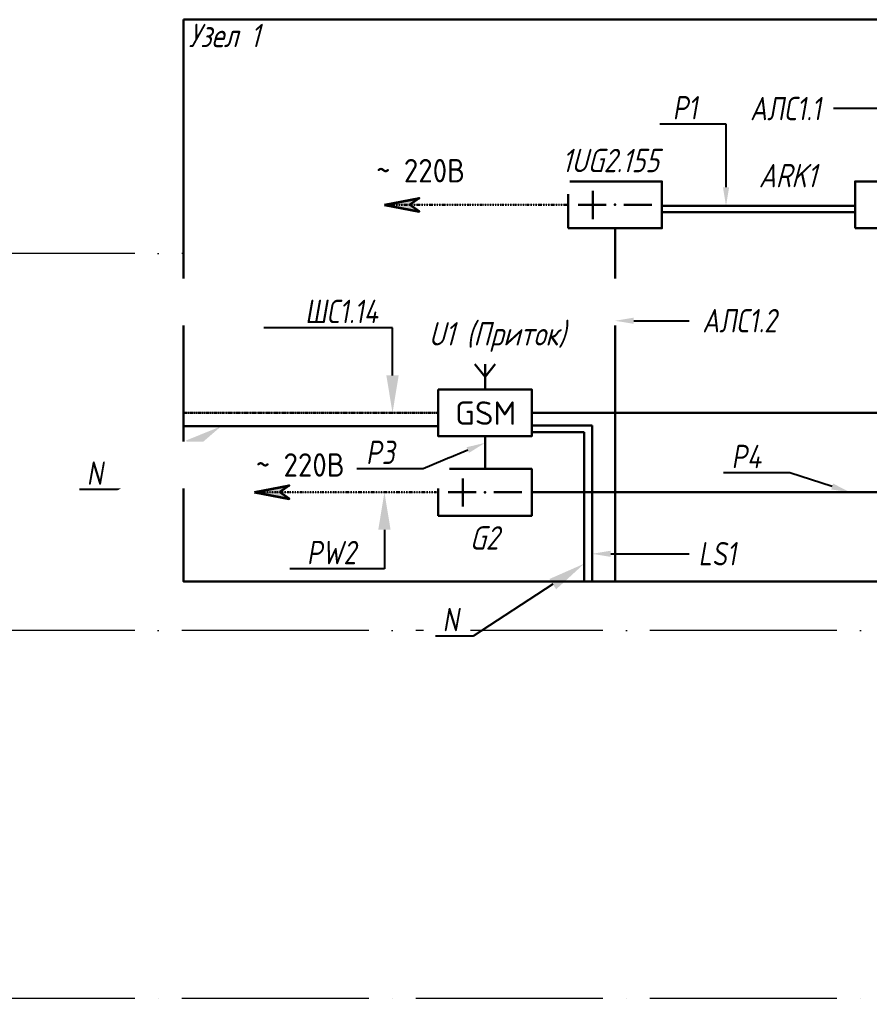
# Model space of a CAD drawing. Header units: millimetres. Extents: x -259793 to 1187961, y -549744 to 43070.
# Drawn here: x -60181 to -51103, y -774 to 9686 of the extents above; entities that cross this region are included whole.
import ezdxf
from ezdxf import colors
from ezdxf.entities.mleader import LeaderData, LeaderLine
from ezdxf.enums import TextEntityAlignment as Align
from ezdxf.math import Vec2, Vec3

# ---------------------------------------------------------------- set-up
doc = ezdxf.new("R2010")
doc.units = ezdxf.units.MM
for name, pattern in [('ADSK_Линия сетки', [25, 20, -2.5, 0, -2.5]), ('штриховаяX2', [1.5, 1, -0.5]), ('штрихпунктирная', [1, 0.5, -0.25, 0, -0.25])]:
    doc.linetypes.add(name, pattern=pattern)
for name, color, linetype, lineweight in [('RC-Выноски', 7, 'Continuous', 0), ('RC-Источники_электропитания', 3, 'Continuous', 30), ('RC-Линии_связи-Адресные', 5, 'Continuous', 30), ('RC-Линии_связи-Питание_12-24В', 3, 'Continuous', 30), ('RC-Линии_связи-Шлейфы_сигнальные', 5, 'штриховаяX2', 30), ('RC-Приборы_управления_и_блоки_индикации', 5, 'Continuous', 30), ('RC-Прочее_оборудование', 5, 'Continuous', 30), ('Оси', 252, 'Continuous', 9)]:
    doc.layers.add(name, color=color, linetype=linetype, lineweight=lineweight)
for name, color, linetype in [('RC-Позиционные_обозначения', 7, 'Continuous'), ('СС', 4, 'Continuous'), ('Стены', 194, 'Continuous'), ('флажки', 7, 'Continuous')]:
    doc.layers.add(name, color=color, linetype=linetype)
doc.styles.add('ISOCPEUR', font='isocpeur.ttf', dxfattribs={"width": 0.9, "height": 350})
doc.styles.add('RubezhCAD', font='', dxfattribs={"oblique": 10})
doc.styles.get("Standard").update_dxf_attribs({"font": ''})
doc.styles.get('RubezhCAD').set_extended_font_data('GOST type A')
doc.styles.get('Standard').set_extended_font_data('GOST type B')

# ---------------------------------------------------------------- blocks, each defined once
blk = doc.blocks.new('RC-UGO-PPK-01')
blk.add_wipeout([(5, -2.5), (5, 2.5), (-5, 2.5), (-5, -2.5)]).dxf.layer = 'RC-Приборы_управления_и_блоки_индикации'
blk.add_wipeout([(-5, -2.5), (-5, 2.5), (5, 2.5), (5, -2.5)]).dxf.layer = 'RC-Приборы_управления_и_блоки_индикации'
at = {"layer": 'RC-Приборы_управления_и_блоки_индикации'}
h = blk.add_hatch(color=256, dxfattribs=at)
h.dxf.hatch_style = 1
h.paths.add_polyline_path([(5, -2.5), (5, 0), (0, 0), (0, -2.5)])
blk.add_lwpolyline([(-5, -2.5), (5, -2.5), (5, 2.5), (-5, 2.5)], close=True, dxfattribs=at)
for points in [[(5, 0), (0, 0), (0, -2.5)], [(0, 0), (5, 0)]]:
    blk.add_lwpolyline(points, dxfattribs=at)
blk.add_attdef('PSTN', text='', height=1.5, dxfattribs=at).set_placement((5, 2.5), align=Align.BOTTOM_CENTER)
blk = doc.blocks.new('RC-UGO-IP12-03')
at = {"layer": 'RC-Источники_электропитания'}
blk.add_attdef('PSTN', text='', height=2.5, dxfattribs=at).set_placement((6.11, 2.42), align=Align.BOTTOM_CENTER)
blk.add_wipeout([(5, -2.5), (5, 2.5), (-5, 2.5), (-5, -2.5)]).dxf.layer = 'RC-Источники_электропитания'
blk.add_wipeout([(-5, -2.5), (-5, 2.5), (5, 2.5), (5, -2.5)]).dxf.layer = 'RC-Источники_электропитания'
blk.add_lwpolyline([(-5, -2.5), (5, -2.5), (5, 2.5), (-5, 2.5)], close=True, dxfattribs=at)
for points in [[(-2.37, -1.52), (-2.37, 1.48)], [(-3.94, 0), (-0.94, 0)], [(0.94, 0), (3.94, 0)]]:
    blk.add_lwpolyline(points, dxfattribs=at)
blk.add_point((0, 0), dxfattribs=at)
blk = doc.blocks.new('RC-UGO-UPI-02')
at = {"layer": 'RC-Прочее_оборудование'}
for q in [(-1.1, 5.22), (1.1, 5.22)]:
    blk.add_line((0, 3.86), q, dxfattribs=at)
blk.add_attdef('PSTN', text='', height=2.5, dxfattribs=at).set_placement((2.87, 2.8), align=Align.BOTTOM_LEFT)
blk.add_wipeout([(4.99, -2.5), (4.99, 2.5), (-4.99, 2.5), (-4.99, -2.5)]).dxf.layer = 'RC-Прочее_оборудование'
blk.add_wipeout([(-4.99, -2.5), (-4.99, 2.5), (4.99, 2.5), (4.99, -2.5)]).dxf.layer = 'RC-Прочее_оборудование'
blk.add_line((0, 2.5), (0, 5.22), dxfattribs=at)
blk.add_lwpolyline([(-4.99, 2.5), (4.99, 2.5), (4.99, -2.5), (-4.99, -2.5), (-4.99, 2.5)], close=True, dxfattribs=at)
blk.add_point((0, 0), dxfattribs=at)
at = {"layer": 'RC-Прочее_оборудование', "ltscale": 100, "style": 'ISOCPEUR'}
blk.add_text('GSM', height=2.5, dxfattribs=at).set_placement((0.07, -0.02), align=Align.MIDDLE)
blk = doc.blocks.new('1 этаж')
at = {"layer": 'Оси', "color": 251, "linetype": 'ADSK_Линия сетки', "ltscale": 100, "true_color": 0x636466}
for p, q in [((-26448, 7186), (-72528, 7186)), ((-26448, 3156), (-72528, 3156)), ((-26448, -774), (-72528, -774))]:
    blk.add_line(p, q, dxfattribs=at)

msp = doc.modelspace()

# ---------------------------------------------------------------- block references
msp.add_blockref('1 этаж', (0, 0))

# ---------------------------------------------------------------- next in the draw order: wipeouts: each hides what was drawn before it
msp.add_wipeout([(-58431.46865, 9685.72735), (-43328.10623, 9685.72735), (-43328.10623, 3681.41876), (-58431.46865, 3681.41876)]).dxf.layer = 'Стены'

# ---------------------------------------------------------------- next in the draw order: linework, layer by layer
at = {"layer": 'RC-Линии_связи-Адресные', "ltscale": 100}
for p, q in [((-53819.78403, 7706.26841), (-53819.78403, 6182.74024)), ((-53819.78403, 7706.26841), (-53319.78403, 7595.42412)), ((-53319.78403, 7628.29223), (-51255.12023, 7628.29223)), ((-53819.78403, 5932.74024), (-53819.78403, 6182.74024)), ((-53819.78403, 5932.74024), (-53819.78403, 3681.41876))]:
    msp.add_line(p, q, dxfattribs=at)
at = {"layer": 'RC-Линии_связи-Адресные'}
msp.add_line((-54709.59355, 5483.19383), (-47828.17758, 5483.19383), dxfattribs=at)
at = {"layer": 'RC-Линии_связи-Адресные', "color": 0}
for p, q in [((-55708.04002, 5340.0066), (-58431.46865, 5340.0066)), ((-54709.59355, 5275.50682), (-54149.76107, 5275.50682)), ((-54149.76107, 5275.50682), (-54149.76107, 3681.41876))]:
    msp.add_line(p, q, dxfattribs=at)
at = {"layer": 'RC-Линии_связи-Адресные', "color": 30, "true_color": 0xf26722}
for p, q in [((-54709.59355, 5348.62553), (-54065.6859, 5348.62553)), ((-54065.6859, 5348.62553), (-54065.6859, 3681.41876))]:
    msp.add_line(p, q, dxfattribs=at)
at = {"layer": 'RC-Линии_связи-Питание_12-24В', "ltscale": 100}
for p, q in [((-53819.78403, 7706.26841), (-54136.47323, 7456.26841)), ((-53819.78403, 7706.26841), (-53319.78403, 7693.89777)), ((-53319.78403, 7693.89777), (-51255.12023, 7693.89777)), ((-50755.12023, 7706.26841), (-51255.12023, 7693.89777))]:
    msp.add_line(p, q, dxfattribs=at)
at = {"layer": 'RC-Линии_связи-Шлейфы_сигнальные', "ltscale": 3}
msp.add_line((-55708.16385, 5483.19383), (-58431.46865, 5483.19383), dxfattribs=at)
at = {"layer": 'СС', "color": 4, "linetype": 'Continuous', "lineweight": 35}
msp.add_lwpolyline([(-56280.99975, 7706.26841), (-55911.14685, 7634.75446), (-56011.29065, 7706.26841)], dxfattribs=at)

# ---------------------------------------------------------------- next in the draw order: texts
at = {"layer": 'RC-Позиционные_обозначения', "ltscale": 0.01, "style": 'RubezhCAD', "oblique": 15}
msp.add_text('Узел 1', height=250, dxfattribs=at).set_placement((-58374.1757, 9390.72735))

# ---------------------------------------------------------------- next in the draw order: block references
at = {"layer": 'RC-Источники_электропитания', "color": 1, "ltscale": 0.01}
ref = msp.add_blockref('RC-UGO-IP12-03', (-53819.78403, 7706.26841), dxfattribs=dict(at, xscale=100, yscale=100, zscale=100))
ref.add_attrib('PSTN', '1UG2.155', (-54388.19483, 8054.64461), dxfattribs={"layer": 'RC-Позиционные_обозначения', "height": 250, "style": 'RubezhCAD', "oblique": 15})
at = {"layer": 'RC-Приборы_управления_и_блоки_индикации', "color": 1, "ltscale": 0.01}
ref = msp.add_blockref('RC-UGO-PPK-01', (-50755.12023, 7706.26841), dxfattribs=dict(at, xscale=100, yscale=100, zscale=100))
ref.add_attrib('PSTN', 'ARK1', (-52285.32741, 7893.38438), dxfattribs={"layer": 'RC-Позиционные_обозначения', "height": 250, "style": 'RubezhCAD', "oblique": 15})

# ---------------------------------------------------------------- next in the draw order: linework, layer by layer
at = {"color": 4, "linetype": 'штрихпунктирная', "lineweight": 30, "ltscale": 4}
msp.add_line((-56280.99975, 7706.26841), (-54328.54653, 7706.26841), dxfattribs=at)
at = {"layer": 'RC-Прочее_оборудование', "ltscale": 0.01}
msp.add_lwpolyline([(-58431.46865, 9685.72735), (-58431.46865, 3681.41876), (-43328.10623, 3681.41876), (-43328.10623, 9685.72735)], close=True, dxfattribs=at)

# ---------------------------------------------------------------- next in the draw order: block references
at = {"layer": 'RC-Источники_электропитания', "color": 1, "ltscale": 0.01}
ref = msp.add_blockref('RC-UGO-IP12-03', (-55209.59355, 4634.47342), dxfattribs=dict(at, xscale=100, yscale=100, zscale=100))
ref.add_attrib('PSTN', 'G2', (-55372.98746, 4022.14029), dxfattribs={"layer": 'RC-Позиционные_обозначения', "height": 250, "style": 'RubezhCAD', "oblique": 15})

# ---------------------------------------------------------------- next in the draw order: texts
at = {"layer": 'флажки', "lineweight": 30, "insert": (-56185.47449, 8071.11872), "char_height": 250, "width": 3514.3950686, "attachment_point": 5, "style": 'ISOCPEUR', "bg_fill": 2}
msp.add_mtext('    ~ 220В                  ', dxfattribs=at)

# ---------------------------------------------------------------- next in the draw order: leaders
at = {"layer": 'RC-Выноски', "ltscale": 0.01}
ml = msp.add_multileader_mtext('Standard', dxfattribs=at)
ml.set_content('N', color=256, style='RubezhCAD')
ml.set_leader_properties()
ml.build(insert=Vec2(0, 0))
ml.multileader.update_dxf_attribs({"has_text_frame": 1, "text_left_attachment_type": 6, "text_right_attachment_type": 6, "dogleg_length": 2, "arrow_head_size": 400, "scale": 100})
ctx = ml.context
ctx.base_point, ctx.scale, ctx.char_height, ctx.arrow_head_size, ctx.landing_gap_size, ctx.plane_origin = Vec3(-59560.09318, 4663.70273), 100, 250, 400, 100, Vec3(-344138.49504, -41108.71771)
ctx.left_attachment, ctx.right_attachment, ctx.text_align_type = 6, 6, 2
notes = []
notes.append((ctx, [(1, (1, 1, 0), (-59137.15857, 4663.70273), (-1, 0), 53.6743, [(0, [(-58027.27007, 5340.0066)], 0, [])])]))
ctx.mtext.insert, ctx.mtext.alignment, ctx.mtext.flow_direction = Vec3(-59290.83287, 4963.70273), 3, 5
ctx.mtext.has_bg_fill, ctx.mtext.bg_color, ctx.mtext.bg_scale_factor, ctx.mtext.bg_transparency, ctx.mtext.use_window_bg_color = 1, -1027028792, 1.5, 0, 1
ml = msp.add_multileader_mtext('Standard', dxfattribs=at)
ml.set_content('P4', color=256, style='RubezhCAD')
ml.set_leader_properties()
ml.build(insert=Vec2(0, 0))
ml.multileader.update_dxf_attribs({"has_text_frame": 1, "text_left_attachment_type": 2, "text_right_attachment_type": 6, "dogleg_length": 2, "arrow_head_size": 200, "scale": 100})
ctx = ml.context
ctx.base_point, ctx.scale, ctx.char_height, ctx.arrow_head_size, ctx.landing_gap_size, ctx.plane_origin = Vec3(-52681.93668, 5016.69046), 100, 250, 200, 100, Vec3(-94550.81513, -180965.22576)
ctx.left_attachment, ctx.right_attachment, ctx.text_align_type = 2, 6, 1
notes.append((ctx, [(1, (1, 1, 0), (-51951.96207, 4841.69046), (-1, 0), 200, [(0, [(-51309.08512, 4634.47342)], 0, [])])]))
ctx.mtext.insert, ctx.mtext.alignment, ctx.mtext.flow_direction = Vec3(-52416.94938, 5141.69046), 2, 5
ctx.mtext.has_bg_fill, ctx.mtext.bg_color, ctx.mtext.bg_scale_factor, ctx.mtext.bg_transparency, ctx.mtext.use_window_bg_color = 1, -1027028792, 1.5, 0, 1
ml = msp.add_multileader_mtext('Standard', dxfattribs=at)
ml.set_content('LS1', color=256, style='RubezhCAD')
ml.set_leader_properties()
ml.build(insert=Vec2(0, 0))
ml.multileader.update_dxf_attribs({"has_text_frame": 1, "text_right_attachment_type": 2, "dogleg_length": 2, "arrow_head_size": 200, "scale": 100})
ctx = ml.context
ctx.base_point, ctx.scale, ctx.char_height, ctx.arrow_head_size, ctx.landing_gap_size, ctx.plane_origin = Vec3(-53026.64434, 3978.24191), 100, 250, 200, 100, Vec3(-99187.79876, -181995.04774)
ctx.right_attachment, ctx.text_align_type = 2, 1
notes.append((ctx, [(0, (1, 1, 0), (-53226.64434, 3978.24191), (1, 0), 200, [(0, [(-54065.6859, 3977.06402)], 0, [])])]))
ctx.mtext.insert, ctx.mtext.alignment, ctx.mtext.flow_direction = Vec3(-52726.03204, 4103.24191), 2, 5
ctx.mtext.has_bg_fill, ctx.mtext.bg_color, ctx.mtext.bg_scale_factor, ctx.mtext.bg_transparency, ctx.mtext.use_window_bg_color = 1, -1027028792, 1.5, 0, 1
ml = msp.add_multileader_mtext('Standard', dxfattribs=at)
ml.set_content('N', color=256, style='RubezhCAD')
ml.set_leader_properties()
ml.build(insert=Vec2(0, 0))
ml.multileader.update_dxf_attribs({"has_text_frame": 1, "text_left_attachment_type": 6, "text_right_attachment_type": 6, "dogleg_length": 2, "arrow_head_size": 400, "scale": 100})
ctx = ml.context
ctx.base_point, ctx.scale, ctx.char_height, ctx.arrow_head_size, ctx.landing_gap_size, ctx.plane_origin = Vec3(-55758.89776, 3098.66979), 100, 250, 400, 100, Vec3(-340116.73337, -41645.14125)
ctx.left_attachment, ctx.right_attachment, ctx.text_align_type = 6, 6, 2
notes.append((ctx, [(1, (1, 1, 0), (-55335.96314, 3098.66979), (-1, 0), 53.6743, [(0, [(-54149.76107, 3871.26085)], 0, [])])]))
ctx.mtext.insert, ctx.mtext.alignment, ctx.mtext.flow_direction = Vec3(-55489.63745, 3398.66979), 3, 5
ctx.mtext.has_bg_fill, ctx.mtext.bg_color, ctx.mtext.bg_scale_factor, ctx.mtext.bg_transparency, ctx.mtext.use_window_bg_color = 1, -1027028792, 1.5, 0, 1
for ctx, leaders in notes:
    for number, flags, end, landing, length, lines in leaders:
        leader = LeaderData()
        leader.index, (leader.has_last_leader_line, leader.has_dogleg_vector, leader.attachment_direction) = number, flags
        leader.last_leader_point, leader.dogleg_vector, leader.dogleg_length = Vec3(end), Vec3(landing), length
        for number, points, colour, breaks in lines:
            line = LeaderLine()
            line.index, line.vertices, line.color, line.breaks = number, Vec3.list(points), colors.encode_raw_color(colour), breaks
            leader.lines.append(line)
        ctx.leaders.append(leader)

# ---------------------------------------------------------------- next in the draw order: hatches: boundary and pattern name
at = {"layer": 'СС', "linetype": 'Continuous', "lineweight": 35}
h = msp.add_hatch(color=4, dxfattribs=at)
h.dxf.hatch_style = 1
h.paths.add_polyline_path([(-55911.14685, 7777.78235), (-56011.29065, 7706.26841), (-56280.99975, 7706.26841)])
h.paths.add_polyline_path([(-56280.99975, 7706.26841), (-56011.29065, 7706.26841), (-55911.14685, 7634.75446)])

# ---------------------------------------------------------------- next in the draw order: linework, layer by layer
at = {"layer": 'RC-Линии_связи-Питание_12-24В', "ltscale": 100}
for p, q in [((-55208.8787, 5233.26131), (-55208.8787, 4884.47342)), ((-54709.59355, 4634.47342), (-47465.80791, 4634.47342))]:
    msp.add_line(p, q, dxfattribs=at)
at = {"layer": 'СС', "color": 4, "linetype": 'Continuous', "lineweight": 35}
msp.add_lwpolyline([(-56280.99975, 7706.26841), (-55911.14685, 7777.78235), (-56011.29065, 7706.26841)], dxfattribs=at)

# ---------------------------------------------------------------- next in the draw order: texts
at = {"layer": 'флажки', "lineweight": 30, "insert": (-57470.88324, 4926.64008), "char_height": 250, "width": 3514.3950686, "attachment_point": 5, "style": 'ISOCPEUR', "bg_fill": 2}
msp.add_mtext('    ~ 220В                  ', dxfattribs=at)

# ---------------------------------------------------------------- next in the draw order: hatches: boundary and pattern name
at = {"layer": 'СС', "linetype": 'Continuous', "lineweight": 35}
h = msp.add_hatch(color=4, dxfattribs=at)
h.dxf.hatch_style = 1
h.paths.add_polyline_path([(-57300.95637, 4705.98736), (-57401.10018, 4634.47342), (-57670.80928, 4634.47342)])
h.paths.add_polyline_path([(-57670.80928, 4634.47342), (-57401.10018, 4634.47342), (-57300.95637, 4562.95948)])

# ---------------------------------------------------------------- next in the draw order: linework, layer by layer
at = {"color": 4, "linetype": 'штрихпунктирная', "lineweight": 30, "ltscale": 4}
msp.add_line((-57670.80928, 4634.47342), (-55718.35605, 4634.47342), dxfattribs=at)
at = {"layer": 'СС', "color": 4, "linetype": 'Continuous', "lineweight": 35}
for points in [[(-57670.80928, 4634.47342), (-57300.95637, 4705.98736), (-57401.10018, 4634.47342)], [(-57670.80928, 4634.47342), (-57300.95637, 4562.95948), (-57401.10018, 4634.47342)]]:
    msp.add_lwpolyline(points, dxfattribs=at)

# ---------------------------------------------------------------- next in the draw order: leaders
at = {"layer": 'RC-Выноски', "ltscale": 0.01}
ml = msp.add_multileader_mtext('Standard', dxfattribs=at)
ml.set_content('RS2', color=256, style='RubezhCAD')
ml.set_leader_properties()
ml.build(insert=Vec2(0, 0))
ml.multileader.update_dxf_attribs({"has_text_frame": 1, "text_left_attachment_type": 2, "text_right_attachment_type": 6, "dogleg_length": 2, "arrow_head_size": 200, "scale": 100})
ctx = ml.context
ctx.base_point, ctx.scale, ctx.char_height, ctx.arrow_head_size, ctx.landing_gap_size, ctx.plane_origin = Vec3(-44931.63742, 6668.56964), 100, 250, 200, 100, Vec3(-95232.0694, -177238.30368)
ctx.left_attachment, ctx.right_attachment, ctx.text_align_type = 2, 6, 1
notes = []
notes.append((ctx, [(1, (1, 1, 0), (-44039.69853, 6493.56964), (-1, 0), 200, [(0, [(-44039.69853, 7706.26841)], 0, [])])]))
ctx.mtext.insert, ctx.mtext.width, ctx.mtext.alignment, ctx.mtext.flow_direction = Vec3(-44585.66797, 6793.56964), 397.2804211, 2, 5
ctx.mtext.has_bg_fill, ctx.mtext.bg_color, ctx.mtext.bg_scale_factor, ctx.mtext.bg_transparency, ctx.mtext.use_window_bg_color = 1, -1027028792, 1.5, 0, 1
ml = msp.add_multileader_mtext('Standard', dxfattribs=at)
ml.set_content('P3', color=256, style='RubezhCAD')
ml.set_leader_properties()
ml.build(insert=Vec2(0, 0))
ml.multileader.update_dxf_attribs({"has_text_frame": 1, "text_left_attachment_type": 2, "text_right_attachment_type": 6, "dogleg_length": 2, "arrow_head_size": 200, "scale": 100})
ctx = ml.context
ctx.base_point, ctx.scale, ctx.char_height, ctx.arrow_head_size, ctx.landing_gap_size, ctx.plane_origin = Vec3(-56581.37955, 5061.11569), 100, 250, 200, 100, Vec3(-98449.008, -180847.98778)
ctx.left_attachment, ctx.right_attachment, ctx.text_align_type = 2, 6, 1
notes.append((ctx, [(1, (1, 1, 0), (-55869.44066, 4886.11569), (-1, 0), 200, [(0, [(-55208.8787, 5162.79596)], 0, [])])]))
ctx.mtext.insert, ctx.mtext.alignment, ctx.mtext.flow_direction = Vec3(-56325.4101, 5186.11569), 2, 5
ctx.mtext.has_bg_fill, ctx.mtext.bg_color, ctx.mtext.bg_scale_factor, ctx.mtext.bg_transparency, ctx.mtext.use_window_bg_color = 1, -1027028792, 1.5, 0, 1
for ctx, leaders in notes:
    for number, flags, end, landing, length, lines in leaders:
        leader = LeaderData()
        leader.index, (leader.has_last_leader_line, leader.has_dogleg_vector, leader.attachment_direction) = number, flags
        leader.last_leader_point, leader.dogleg_vector, leader.dogleg_length = Vec3(end), Vec3(landing), length
        for number, points, colour, breaks in lines:
            line = LeaderLine()
            line.index, line.vertices, line.color, line.breaks = number, Vec3.list(points), colors.encode_raw_color(colour), breaks
            leader.lines.append(line)
        ctx.leaders.append(leader)

# ---------------------------------------------------------------- next in the draw order: block references
at = {"layer": 'RC-Прочее_оборудование', "color": 1, "ltscale": 0.01}
ref = msp.add_blockref('RC-UGO-UPI-02', (-55208.8787, 5483.19383), dxfattribs=dict(at, xscale=100, yscale=100, zscale=100))
ref.add_attrib('PSTN', 'U1 (Приток)', (-55811.16994, 6202.8105), dxfattribs={"layer": 'RC-Позиционные_обозначения', "height": 250, "style": 'RubezhCAD', "oblique": 15})

# ---------------------------------------------------------------- next in the draw order: leaders
at = {"layer": 'RC-Выноски', "ltscale": 0.01}
ml = msp.add_multileader_mtext('Standard', dxfattribs=at)
ml.set_content('P1', color=256, style='RubezhCAD')
ml.set_leader_properties()
ml.build(insert=Vec2(0, 0))
ml.multileader.update_dxf_attribs({"has_text_frame": 1, "text_left_attachment_type": 2, "text_right_attachment_type": 6, "dogleg_length": 2, "arrow_head_size": 200, "scale": 100})
ctx = ml.context
ctx.base_point, ctx.scale, ctx.char_height, ctx.arrow_head_size, ctx.landing_gap_size, ctx.plane_origin = Vec3(-53308.78652, 8743.61254), 100, 250, 200, 100, Vec3(-95231.41498, -177238.30368)
ctx.left_attachment, ctx.right_attachment, ctx.text_align_type = 2, 6, 1
notes = []
notes.append((ctx, [(1, (1, 1, 0), (-52632.56192, 8568.61254), (-1, 0), 200, [(0, [(-52634.63534, 7693.89777)], 0, [])])]))
ctx.mtext.insert, ctx.mtext.alignment, ctx.mtext.flow_direction = Vec3(-53070.67422, 8868.61254), 2, 5
ctx.mtext.has_bg_fill, ctx.mtext.bg_color, ctx.mtext.bg_scale_factor, ctx.mtext.bg_transparency, ctx.mtext.use_window_bg_color = 1, -1027028792, 1.5, 0, 1
ml = msp.add_multileader_mtext('Standard', dxfattribs=at)
ml.set_content('ШС1.14', color=256, style='RubezhCAD')
ml.set_leader_properties()
ml.build(insert=Vec2(0, 0))
ml.multileader.update_dxf_attribs({"has_text_frame": 1, "text_left_attachment_type": 6, "text_right_attachment_type": 6, "dogleg_length": 2, "arrow_head_size": 400, "scale": 100})
ctx = ml.context
ctx.base_point, ctx.scale, ctx.char_height, ctx.arrow_head_size, ctx.landing_gap_size, ctx.plane_origin = Vec3(-57271.17899, 6391.91198), 100, 250, 400, 100, Vec3(-342308.24473, -38832.36897)
ctx.left_attachment, ctx.right_attachment, ctx.text_align_type = 6, 6, 2
notes.append((ctx, [(1, (1, 1, 0), (-56197.01977, 6391.91198), (-1, 0), 53.6743, [(0, [(-56197.01977, 5483.19383)], 0, [])])]))
ctx.mtext.insert, ctx.mtext.alignment, ctx.mtext.flow_direction = Vec3(-56350.69407, 6691.91198), 3, 5
ctx.mtext.has_bg_fill, ctx.mtext.bg_color, ctx.mtext.bg_scale_factor, ctx.mtext.bg_transparency, ctx.mtext.use_window_bg_color = 1, -1027028792, 1.5, 0, 1
ml = msp.add_multileader_mtext('Standard', dxfattribs=at)
ml.set_content('АЛС1.2', color=256, style='RubezhCAD')
ml.set_leader_properties()
ml.build(insert=Vec2(0, 0))
ml.multileader.update_dxf_attribs({"has_text_frame": 1, "text_right_attachment_type": 2, "dogleg_length": 2, "arrow_head_size": 200, "scale": 100})
ctx = ml.context
ctx.base_point, ctx.scale, ctx.char_height, ctx.arrow_head_size, ctx.landing_gap_size, ctx.plane_origin = Vec3(-53026.64434, 6468.33764), 100, 250, 200, 100, Vec3(-99187.79876, -179504.952)
ctx.right_attachment, ctx.text_align_type = 2, 1
notes.append((ctx, [(0, (1, 1, 0), (-53226.64434, 6468.33764), (1, 0), 200, [(0, [(-53819.78403, 6467.15975)], 0, [])])]))
ctx.mtext.insert, ctx.mtext.alignment, ctx.mtext.flow_direction = Vec3(-52488.81259, 6593.33764), 2, 5
ctx.mtext.has_bg_fill, ctx.mtext.bg_color, ctx.mtext.bg_scale_factor, ctx.mtext.bg_transparency, ctx.mtext.use_window_bg_color = 1, -1027028792, 1.5, 0, 1
ml = msp.add_multileader_mtext('Standard', dxfattribs=at)
ml.set_content('PW2', color=256, style='RubezhCAD')
ml.set_leader_properties()
ml.build(insert=Vec2(0, 0))
ml.multileader.update_dxf_attribs({"has_text_frame": 1, "text_left_attachment_type": 6, "text_right_attachment_type": 6, "dogleg_length": 2, "arrow_head_size": 400, "scale": 100})
ctx = ml.context
ctx.base_point, ctx.scale, ctx.char_height, ctx.arrow_head_size, ctx.landing_gap_size, ctx.plane_origin = Vec3(-57264.69381, 3815.05673), 100, 250, 400, 100, Vec3(-332532.56241, 14617.72214)
ctx.left_attachment, ctx.right_attachment, ctx.text_align_type = 6, 6, 2
notes.append((ctx, [(1, (1, 1, 0), (-56283.4692, 3815.05673), (-1, 0), 200, [(0, [(-56283.4692, 4634.47342)], 0, [])])]))
ctx.mtext.insert, ctx.mtext.alignment, ctx.mtext.flow_direction = Vec3(-56583.4692, 4115.05673), 3, 5
ctx.mtext.has_bg_fill, ctx.mtext.bg_color, ctx.mtext.bg_scale_factor, ctx.mtext.bg_transparency, ctx.mtext.use_window_bg_color = 1, -1027028792, 1.5, 0, 1
for ctx, leaders in notes:
    for number, flags, end, landing, length, lines in leaders:
        leader = LeaderData()
        leader.index, (leader.has_last_leader_line, leader.has_dogleg_vector, leader.attachment_direction) = number, flags
        leader.last_leader_point, leader.dogleg_vector, leader.dogleg_length = Vec3(end), Vec3(landing), length
        for number, points, colour, breaks in lines:
            line = LeaderLine()
            line.index, line.vertices, line.color, line.breaks = number, Vec3.list(points), colors.encode_raw_color(colour), breaks
            leader.lines.append(line)
        ctx.leaders.append(leader)

# ---------------------------------------------------------------- next in the draw order: leaders
ml = msp.add_multileader_mtext('Standard', dxfattribs=at)
ml.set_content('АЛС1.1', color=256, style='RubezhCAD')
ml.set_leader_properties()
ml.build(insert=Vec2(0, 0))
ml.multileader.update_dxf_attribs({"has_text_frame": 1, "text_right_attachment_type": 2, "dogleg_length": 2, "arrow_head_size": 200, "scale": 100})
ctx = ml.context
ctx.base_point, ctx.scale, ctx.char_height, ctx.arrow_head_size, ctx.landing_gap_size, ctx.plane_origin = Vec3(-52507.06738, 8734.98597), 100, 250, 200, 100, Vec3(-96123.13495, -177238.30368)
ctx.right_attachment, ctx.text_align_type = 2, 1
notes = []
notes.append((ctx, [(1, (1, 1, 0), (-51286.40389, 8734.98597), (-1, 0), 200, [(0, [(-50755.12023, 8733.80807)], 0, [])])]))
ctx.mtext.insert, ctx.mtext.alignment, ctx.mtext.flow_direction = Vec3(-51996.73564, 8859.98597), 2, 5
ctx.mtext.has_bg_fill, ctx.mtext.bg_color, ctx.mtext.bg_scale_factor, ctx.mtext.bg_transparency, ctx.mtext.use_window_bg_color = 1, -1027028792, 1.5, 0, 1
for ctx, leaders in notes:
    for number, flags, end, landing, length, lines in leaders:
        leader = LeaderData()
        leader.index, (leader.has_last_leader_line, leader.has_dogleg_vector, leader.attachment_direction) = number, flags
        leader.last_leader_point, leader.dogleg_vector, leader.dogleg_length = Vec3(end), Vec3(landing), length
        for number, points, colour, breaks in lines:
            line = LeaderLine()
            line.index, line.vertices, line.color, line.breaks = number, Vec3.list(points), colors.encode_raw_color(colour), breaks
            leader.lines.append(line)
        ctx.leaders.append(leader)

doc.saveas('drawing.dxf')
